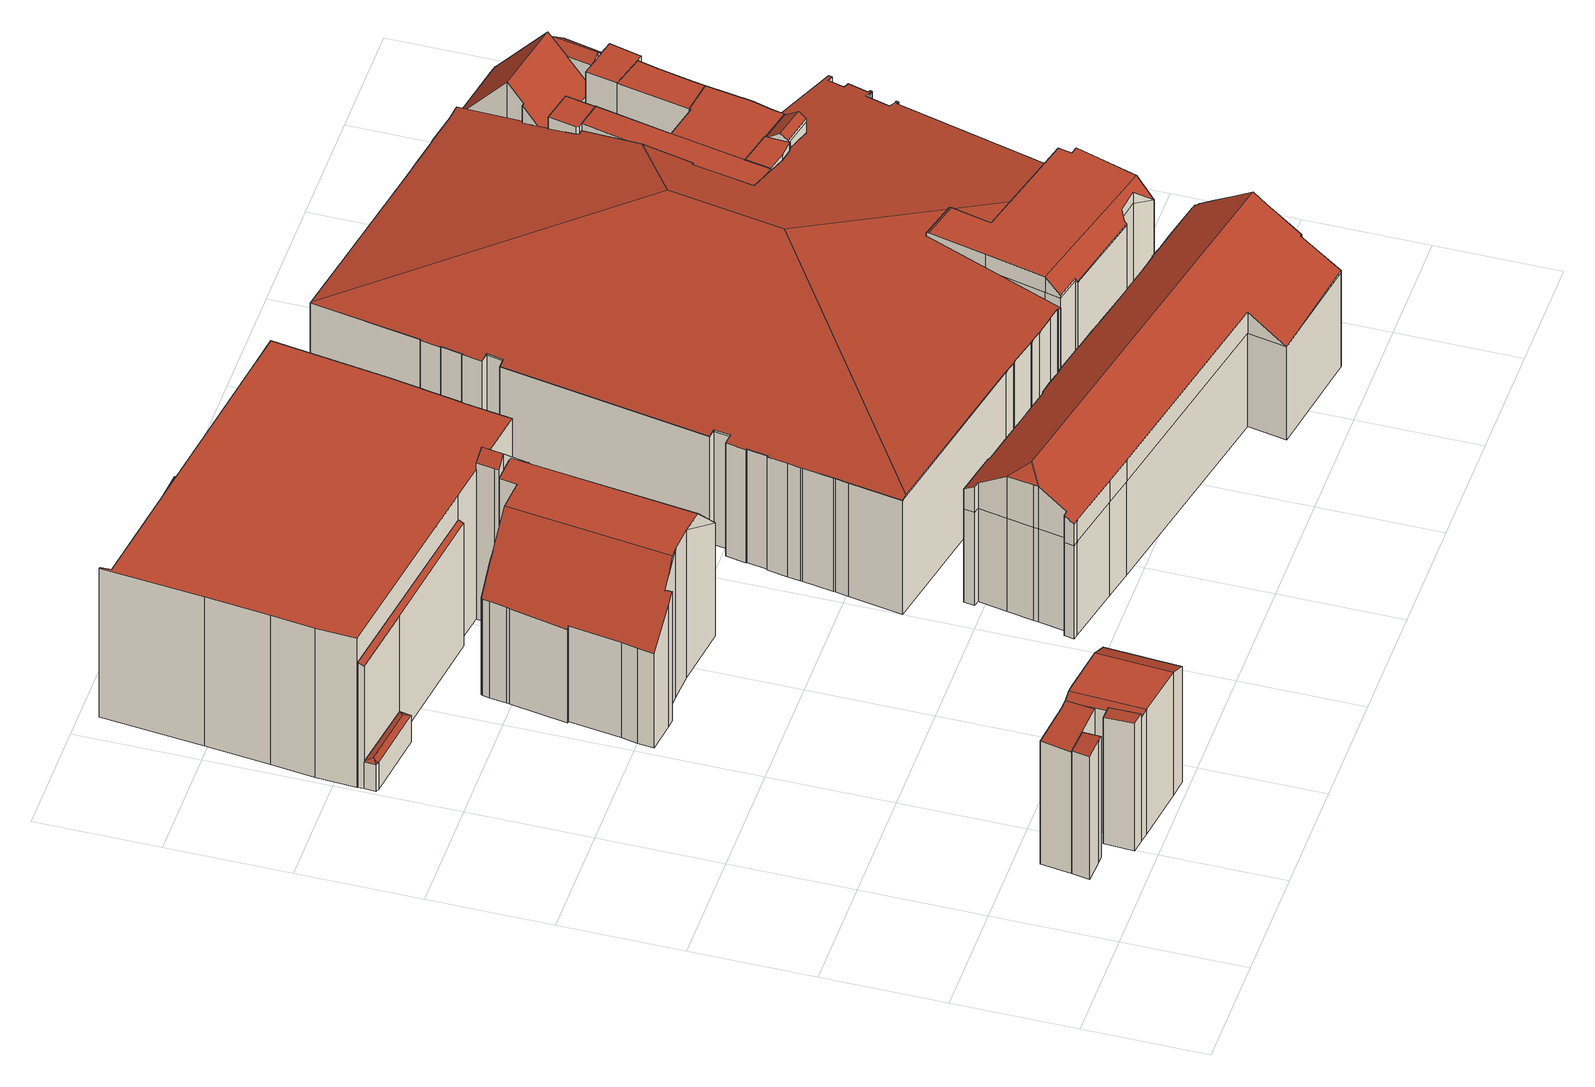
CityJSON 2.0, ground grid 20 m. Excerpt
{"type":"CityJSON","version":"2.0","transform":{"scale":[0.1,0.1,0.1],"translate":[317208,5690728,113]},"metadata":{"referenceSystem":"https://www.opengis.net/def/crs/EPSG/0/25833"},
"CityObjects":{
"building1":{"type":"Building","attributes":{"Gemeindeschluessel":14713000,"Geometrietyp2DReferenz":"3000","function":"31001_9998","roofType":"9999"},"children":["building1-1","building1-2","building1-3","building1-4"]},
"building1-1":{"type":"BuildingPart","attributes":{"Dachtyp_tdc":"tdcPolyFlatRoof","Dachneigung":3.54,"QualitaetDacherkennung":78,"Geometrietyp2DReferenz":"3000","roofType":"2100","measuredHeight":24.98},"parents":["building1"],"geometry":[{"type":"MultiSurface","lod":"2","boundaries":[[[0,1,2,3,4]],[[1,5,6,2]],[[5,7,8,9,6]],[[5,1,0,7]],[[9,3,2,6]],[[4,8,7,0]],[[4,3,9,8]]],"semantics":{"surfaces":[{"type":"WallSurface"},{"type":"RoofSurface"},{"type":"GroundSurface"},{"type":"ClosureSurface"}],"values":[0,0,0,1,2,0,3]}}]},
"building1-2":{"type":"BuildingPart","attributes":{"Dachtyp_tdc":"tdcPolyFlatRoof","Dachneigung":4,"QualitaetDacherkennung":56,"Geometrietyp2DReferenz":"3000","roofType":"2100","measuredHeight":24.11},"parents":["building1"],"geometry":[{"type":"MultiSurface","lod":"2","boundaries":[[[10,11,12,13]],[[11,14,15,16,12]],[[17,18,19,20]],[[21,10,13,22]],[[21,18,17,23,14,11,10]],[[13,12,16,20,19,22]],[[23,15,14]],[[17,20,16,15,23]],[[22,19,18,21]]],"semantics":{"surfaces":[{"type":"WallSurface"},{"type":"RoofSurface"},{"type":"GroundSurface"},{"type":"ClosureSurface"}],"values":[0,0,0,0,1,2,0,3,3]}}]},
"building1-3":{"type":"BuildingPart","attributes":{"Dachtyp_tdc":"tdcCutGableRoof","Dachneigung":2.69,"QualitaetDacherkennung":62,"Geometrietyp2DReferenz":"3000","roofType":"9999","measuredHeight":24.36},"parents":["building1"],"geometry":[{"type":"MultiSurface","lod":"2","boundaries":[[[24,25,26,27]],[[25,28,29,26]],[[28,30,31,29]],[[30,4,3,31]],[[8,32,17,20,9]],[[15,33,34,16]],[[33,35,36,34]],[[35,37,38,36]],[[37,24,27,38]],[[28,25,24,37]],[[33,15,23,32,8,4,30]],[[37,35,33,30,28]],[[27,26,29,31,3,9,20,16,34,36,38]],[[8,9,3,4]],[[23,17,32]],[[15,16,20,17,23]]],"semantics":{"surfaces":[{"type":"WallSurface"},{"type":"RoofSurface"},{"type":"GroundSurface"},{"type":"ClosureSurface"}],"values":[0,0,0,0,0,0,0,0,0,1,1,1,2,3,0,3]}}]},
"building1-4":{"type":"BuildingPart","attributes":{"Dachtyp_tdc":"tdcPolyFlatRoof","Dachneigung":3.31,"QualitaetDacherkennung":68,"Geometrietyp2DReferenz":"3000","roofType":"2100","measuredHeight":24.07},"parents":["building1"],"geometry":[{"type":"MultiSurface","lod":"2","boundaries":[[[39,40,41,42]],[[40,43,44,41]],[[43,45,21,22,44]],[[39,42,19,18]],[[18,45,43,40,39]],[[42,41,44,22,19]],[[18,21,45]],[[18,19,22,21]]],"semantics":{"surfaces":[{"type":"WallSurface"},{"type":"RoofSurface"},{"type":"GroundSurface"},{"type":"ClosureSurface"}],"values":[0,0,0,0,1,2,0,3]}}]},
"building2":{"type":"Building","attributes":{"Dachtyp_tdc":"tdcFreeFormRoof","Gemeindeschluessel":14713000,"Dachneigung":46.33,"QualitaetDacherkennung":26,"Geometrietyp2DReferenz":"3000","function":"31001_9998","roofType":"5000","measuredHeight":28.89},"geometry":[{"type":"MultiSurface","lod":"2","boundaries":[[[46,47,48,49]],[[47,50,51,48]],[[50,52,53,51]],[[52,54,55,53]],[[54,56,57,55]],[[56,58,59,57]],[[58,60,61,59]],[[60,62,63,61]],[[62,64,65,63]],[[64,66,67,65]],[[66,68,69,67]],[[68,70,71,69]],[[70,72,73,71]],[[72,74,75,73]],[[74,76,77,75]],[[76,78,79,77]],[[78,80,81,79]],[[80,82,83,81]],[[82,84,85,83]],[[84,86,87,85]],[[86,88,89,87]],[[88,90,91,89]],[[90,92,93,91]],[[92,94,95,93]],[[94,46,49,95]],[[90,88,86,96,97,64,62,60,58,56,54,52,50,47,46,94,92]],[[72,70,98,99,80,78,76,74]],[[99,98,68,66,97,96,84,82]],[[70,68,98]],[[86,84,96]],[[66,64,97]],[[82,80,99]],[[49,48,51,53,55,57,59,61,63,65,67,69,71,73,75,77,79,81,83,85,87,89,91,93,95]]],"semantics":{"surfaces":[{"type":"WallSurface"},{"type":"RoofSurface"},{"type":"GroundSurface"}],"values":[0,0,0,0,0,0,0,0,0,0,0,0,0,0,0,0,0,0,0,0,0,0,0,0,0,1,1,1,0,0,0,0,2]}}]},
"building3":{"type":"Building","attributes":{"name":"Zeitgeschichtliches Forum Leipzig","Gemeindeschluessel":14713000,"Geometrietyp2DReferenz":"3000","function":"31001_3034","roofType":"9999"},"children":["building3-1","building3-2","building3-3","building3-4","building3-5","building3-6"]},
"building3-1":{"type":"BuildingPart","attributes":{"Dachtyp_tdc":"tdcFreeFormRoof","Dachneigung":16.28,"QualitaetDacherkennung":23,"Geometrietyp2DReferenz":"3000","roofType":"5000","measuredHeight":5.46},"parents":["building3"],"geometry":[{"type":"MultiSurface","lod":"2","boundaries":[[[100,101,102,103]],[[104,105,106,107,108,109]],[[110,111,105,104]],[[111,112,106,105]],[[112,101,107,106]],[[100,113,109,108]],[[113,110,104,109]],[[101,112,111,114,102]],[[111,110,114]],[[110,113,103,102,114]],[[113,100,103]],[[107,101,100,108]]],"semantics":{"surfaces":[{"type":"RoofSurface"},{"type":"GroundSurface"},{"type":"WallSurface"},{"type":"ClosureSurface"}],"values":[0,1,2,2,2,2,2,0,0,0,0,3]}}]},
"building3-2":{"type":"BuildingPart","attributes":{"Dachtyp_tdc":"tdcPolyFlatRoof","Dachneigung":0,"QualitaetDacherkennung":57,"Geometrietyp2DReferenz":"3000","roofType":"1000","measuredHeight":20.28},"parents":["building3"],"geometry":[{"type":"MultiSurface","lod":"2","boundaries":[[[115,116,117,118]],[[116,119,120,117]],[[119,121,122,120]],[[121,123,124,122]],[[123,125,126,124]],[[123,121,119,116,115,127,125]],[[126,128,118,117,120,122,124]],[[128,126,125,127]],[[118,128,127,115]]],"semantics":{"surfaces":[{"type":"WallSurface"},{"type":"RoofSurface"},{"type":"GroundSurface"},{"type":"ClosureSurface"}],"values":[0,0,0,0,0,1,2,3,3]}}]},
"building3-3":{"type":"BuildingPart","attributes":{"Dachtyp_tdc":"tdcPolyFlatRoof","Dachneigung":0,"QualitaetDacherkennung":2,"Geometrietyp2DReferenz":"3000","roofType":"1000","measuredHeight":29.07},"parents":["building3"],"geometry":[{"type":"MultiSurface","lod":"2","boundaries":[[[129,126,125]],[[129,130,131,126]],[[130,132,133,131]],[[132,134,135,133]],[[134,136,137,135]],[[136,138,139,137]],[[138,140,141,142,139]],[[143,144,145,146,147]],[[148,149,150,151,152]],[[149,153,154,150]],[[153,155,156,154]],[[155,157,158,156]],[[157,159,160,158]],[[159,161,162,160]],[[161,163,164,162]],[[163,165,164]],[[163,161,159,157,155,153,149,148,144,143,166,167,140,138,136,134,132,130,129,168]],[[128,126,131,133,135,137,139,142,169,147,146,151,150,154,156,158,160,162,164]],[[125,127,170,168,129]],[[125,126,128,127]],[[167,141,140]],[[147,169,166,143]],[[169,142,141,167,166]],[[152,145,144,148]],[[152,151,146,145]],[[170,165,163,168]],[[170,127,128,164,165]]],"semantics":{"surfaces":[{"type":"WallSurface"},{"type":"RoofSurface"},{"type":"GroundSurface"},{"type":"ClosureSurface"}],"values":[0,0,0,0,0,0,0,0,0,0,0,0,0,0,0,0,1,2,0,3,0,3,3,0,3,0,3]}}]},
"building3-4":{"type":"BuildingPart","attributes":{"Dachtyp_tdc":"tdcPolyFlatRoof","Dachneigung":26.37,"QualitaetDacherkennung":15,"Geometrietyp2DReferenz":"3000","roofType":"2100","measuredHeight":24.35},"parents":["building3"],"geometry":[{"type":"MultiSurface","lod":"2","boundaries":[[[145,171,172,146]],[[171,173,100,108,172]],[[174,152,151,106,112]],[[152,174,173,171,145]],[[146,172,108,107,106,151]],[[112,101,100,173,174]],[[112,106,107,101]],[[107,108,100,101]],[[145,146,151,152]]],"semantics":{"surfaces":[{"type":"WallSurface"},{"type":"RoofSurface"},{"type":"GroundSurface"},{"type":"ClosureSurface"}],"values":[0,0,0,1,2,0,3,3,3]}}]},
"building3-5":{"type":"BuildingPart","attributes":{"Dachtyp_tdc":"tdcFreeFormRoof","Dachneigung":67.77,"QualitaetDacherkennung":15,"Geometrietyp2DReferenz":"3000","roofType":"5000","measuredHeight":26.74},"parents":["building3"],"geometry":[{"type":"MultiSurface","lod":"2","boundaries":[[[165,175,176,164]],[[175,177,178,176]],[[177,179,180,178]],[[179,181,182,180]],[[181,183,184,182]],[[183,185,186,184]],[[185,187,188,186]],[[187,189,115,118,188]],[[190,170,189]],[[191,190,189,187]],[[192,191,187,185]],[[193,192,185,183]],[[194,193,183,181]],[[195,194,181,179]],[[196,195,179,177]],[[197,196,177,175]],[[197,175,165]],[[190,191,192,193,194,195,196,197,165,170]],[[164,176,178,180,182,184,186,188,118,128]],[[127,115,189,170]],[[127,128,118,115]],[[164,128,127,170,165]]],"semantics":{"surfaces":[{"type":"WallSurface"},{"type":"RoofSurface"},{"type":"GroundSurface"},{"type":"ClosureSurface"}],"values":[0,0,0,0,0,0,0,0,1,1,1,1,1,1,1,1,0,1,2,0,3,3]}}]},
"building3-6":{"type":"BuildingPart","attributes":{"Dachtyp_tdc":"tdcFreeFormRoof","Dachneigung":45.19,"QualitaetDacherkennung":49,"Geometrietyp2DReferenz":"3000","roofType":"5000","measuredHeight":31.98},"parents":["building3"],"geometry":[{"type":"MultiSurface","lod":"2","boundaries":[[[141,198,199,142]],[[198,200,199]],[[200,201,202,199]],[[201,203,71,202]],[[203,204,205,71]],[[204,206,69,205]],[[206,207,208,69]],[[207,209,143,147,208]],[[204,203,201,200,198,141,167,210]],[[210,209,207,206,204]],[[147,169,142,199,202,71,205,69,208]],[[166,143,209,210]],[[169,147,143,166]],[[167,166,210]],[[169,166,167,141,142]]],"semantics":{"surfaces":[{"type":"WallSurface"},{"type":"RoofSurface"},{"type":"GroundSurface"},{"type":"ClosureSurface"}],"values":[0,0,0,0,0,0,0,0,1,1,2,0,3,0,3]}}]},
"building4":{"type":"Building","attributes":{"name":"Städtisches Kaufhaus","Dachtyp_tdc":"tdcFreeFormRoof","Gemeindeschluessel":14713000,"Dachneigung":33.23,"QualitaetDacherkennung":46,"Geometrietyp2DReferenz":"3000","function":"31001_2052","roofType":"5000","measuredHeight":28.12},"geometry":[{"type":"MultiSurface","lod":"2","boundaries":[[[211,212,213,214]],[[214,213,215,216]],[[216,215,217,218]],[[218,217,219,220]],[[220,219,221,222]],[[222,221,223,224]],[[224,223,225,226]],[[226,225,227,228]],[[228,227,229,230]],[[230,229,231,232]],[[233,234,235,236]],[[234,237,238,235]],[[237,239,240,238]],[[239,241,242,240]],[[241,243,244,242]],[[243,245,246,244]],[[245,247,248,246]],[[247,249,250,248]],[[249,251,252,250]],[[251,253,254,252]],[[253,255,256,254]],[[255,257,258,256]],[[257,259,260,258]],[[259,261,262,260]],[[261,263,264,262]],[[263,265,266,264]],[[265,267,268,266]],[[267,269,270,268]],[[269,271,272,270]],[[271,273,274,272]],[[273,275,276,274]],[[275,277,278,276]],[[277,279,280,278]],[[279,211,281,280]],[[211,214,282,281]],[[214,216,283,282]],[[216,218,284,283]],[[218,220,285,284]],[[220,222,286,285]],[[222,224,287,286]],[[224,226,288,287]],[[226,228,289,288]],[[228,230,290,289]],[[230,232,291,290]],[[232,292,293,291]],[[292,294,295,293]],[[294,296,297,295]],[[296,298,299,297]],[[298,300,301,299]],[[300,302,303,301]],[[302,304,305,303]],[[304,306,307,305]],[[306,308,309,307]],[[308,310,311,309]],[[310,312,313,311]],[[312,314,315,313]],[[314,316,317,315]],[[316,318,319,317]],[[318,320,321,319]],[[320,322,323,321]],[[322,324,325,323]],[[324,326,327,325]],[[326,328,329,327]],[[328,330,331,329]],[[330,332,333,331]],[[332,334,335,333]],[[334,336,337,335]],[[336,338,339,337]],[[338,340,341,339]],[[340,342,343,341]],[[342,344,345,343]],[[344,346,347,345]],[[346,348,349,347]],[[348,233,236,349]],[[350,351,352,353]],[[354,355,304,356,357,358,359,360,361,353,352,362,363,364,365,366]],[[367,231,229,227,225,223,221,219,217,215,213,212,368,369,370,371,372,373,374,375,376,377,378,379,380,381,382,383,384,385,386,387,388,389,390,391,392,393,394,395,396,397,398,399,400,401,402,403,350,353,361]],[[328,402,401,330]],[[326,403,402,328]],[[330,401,400,332]],[[332,400,399,334]],[[334,399,398,336]],[[336,398,397,338]],[[338,397,396,340]],[[340,396,395,342]],[[342,395,394,344]],[[344,394,393,346]],[[346,393,392,348]],[[348,392,391,233]],[[233,391,390,234]],[[234,390,389,237]],[[237,389,388,239]],[[239,388,387,241]],[[241,387,386,243]],[[243,386,385,245]],[[245,385,384,247]],[[247,384,383,249]],[[249,383,382,251]],[[251,382,381,253]],[[253,381,380,255]],[[255,380,379,257]],[[257,379,378,259]],[[259,378,377,261]],[[261,377,376,263]],[[263,376,375,265]],[[265,375,374,267]],[[267,374,373,269]],[[269,373,372,271]],[[271,372,371,273]],[[273,371,370,275]],[[275,370,369,277]],[[277,369,368,279]],[[279,368,212,211]],[[232,231,367,292]],[[292,367,361,360,294]],[[310,366,365,312]],[[308,354,366,310]],[[312,365,364,314]],[[314,364,363,316]],[[316,363,362,318]],[[318,362,352,320]],[[294,360,359,296]],[[296,359,358,298]],[[300,357,356,302]],[[298,358,357,300]],[[302,356,304]],[[306,355,354,308]],[[304,355,306]],[[320,352,351,322]],[[322,351,350,324]],[[324,350,403,326]],[[256,258,260,262,264,266,268,270,272,274,276,278,280,281,282,283,284,285,286,287,288,289,290,291,293,295,297,299,301,303,305,307,309,311,313,315,317,319,321,323,325,327,329,331,333,335,337,339,341,343,345,347,349,236,235,238,240,242,244,246,248,250,252,254]]],"semantics":{"surfaces":[{"type":"WallSurface"},{"type":"RoofSurface"},{"type":"GroundSurface"}],"values":[0,0,0,0,0,0,0,0,0,0,0,0,0,0,0,0,0,0,0,0,0,0,0,0,0,0,0,0,0,0,0,0,0,0,0,0,0,0,0,0,0,0,0,0,0,0,0,0,0,0,0,0,0,0,0,0,0,0,0,0,0,0,0,0,0,0,0,0,0,0,0,0,0,0,1,1,1,0,0,0,0,0,0,0,0,0,0,0,0,0,0,0,0,0,0,0,0,0,0,0,0,0,0,0,0,0,0,0,0,0,0,0,0,0,0,0,0,0,0,0,0,0,0,0,0,0,0,0,0,0,0,2]}}]},
"building5":{"type":"Building","attributes":{"Dachtyp_tdc":"tdcFreeFormRoof","Gemeindeschluessel":14713000,"Dachneigung":10.45,"QualitaetDacherkennung":9,"Geometrietyp2DReferenz":"3000","function":"31001_2000","roofType":"5000","measuredHeight":29.26},"geometry":[{"type":"MultiSurface","lod":"2","boundaries":[[[404,405,406,407]],[[405,408,409,406]],[[408,410,411,409]],[[410,412,413,411]],[[412,414,415,413]],[[414,416,417,415]],[[416,418,419,417]],[[418,420,421,419]],[[420,422,423,421]],[[422,424,425,423]],[[424,426,427,425]],[[426,428,429,427]],[[428,430,431,429]],[[430,432,433,431]],[[432,434,435,433]],[[434,436,437,435]],[[436,438,439,437]],[[438,440,441,439]],[[440,442,443,441]],[[442,444,445,443]],[[444,446,447,445]],[[446,448,449,447]],[[448,450,451,449]],[[450,452,453,451]],[[452,454,455,453]],[[454,456,457,455]],[[456,458,459,457]],[[458,460,461,459]],[[460,462,463,461]],[[462,464,465,463]],[[464,466,467,465]],[[466,468,469,467]],[[468,470,471,469]],[[470,472,473,471]],[[472,474,475,473]],[[474,476,477,475]],[[476,478,479,477]],[[478,480,481,479]],[[480,482,483,481]],[[482,484,485,483]],[[484,486,487,485]],[[486,488,489,487]],[[488,490,491,489]],[[490,492,493,491]],[[492,494,495,493]],[[494,496,497,495]],[[496,498,499,497]],[[498,500,501,499]],[[500,502,503,501]],[[502,504,505,503]],[[504,506,507,505]],[[506,508,509,507]],[[508,510,511,509]],[[510,512,513,511]],[[512,514,515,513]],[[514,516,517,515]],[[516,518,519,517]],[[518,520,521,519]],[[520,522,523,521]],[[522,524,525,523]],[[524,526,527,525]],[[526,528,529,527]],[[528,530,531,529]],[[530,532,533,531]],[[534,535,536,537,538,539,540,541,542,543,544,545,546,547,548,442,440]],[[530,528,549,550,551,552,553,554,555,556,557,558,559,560,561,562,563]],[[564,565,566,567,568,569,570,571,572,573,574,575,576,577,578,579,580,581,582,583,584,558,557,538,537,585,586,587,588,589,590]],[[556,512,591,508,506,592,593,500,498,594,595,596,597,598,599,484,482,600,601,476,474,472,470,602,603,604,605,539,538,557]],[[460,540,539,605,462]],[[462,605,604,464]],[[464,604,603,466]],[[466,603,602,468]],[[468,602,470]],[[476,601,478]],[[478,601,600,480]],[[480,600,482]],[[484,599,486]],[[486,599,598,488]],[[488,598,597,490]],[[494,595,594,496]],[[492,596,595,494]],[[496,594,498]],[[500,593,502]],[[502,593,592,504]],[[504,592,506]],[[508,591,510]],[[510,591,512]],[[512,556,555,514]],[[422,590,589,424]],[[420,564,590,422]],[[424,589,588,426]],[[426,588,587,428]],[[428,587,586,430]],[[430,586,585,432]],[[432,585,537,536,434]],[[606,584,583,607]],[[608,559,558,584,606]],[[607,583,582,609]],[[609,582,581,610]],[[610,581,580,611]],[[611,580,579,612]],[[612,579,578,613]],[[613,578,577,614]],[[614,577,576,615]],[[615,576,575,616]],[[616,575,574,617]],[[617,574,573]],[[404,572,571,405]],[[573,572,404]],[[405,571,570,408]],[[408,570,569,410]],[[410,569,568,412]],[[412,568,567,414]],[[414,567,566,416]],[[416,566,565,418]],[[418,565,564,420]],[[532,563,562,618]],[[530,563,532]],[[618,562,561,619]],[[619,561,560,620]],[[620,560,559,608]],[[514,555,554,516]],[[516,554,553,518]],[[518,553,552,520]],[[520,552,551,522]],[[522,551,550,524]],[[524,550,549,526]],[[526,549,528]],[[442,548,444]],[[444,548,547,446]],[[446,547,546,448]],[[448,546,545,450]],[[450,545,544,452]],[[452,544,543,454]],[[454,543,542,456]],[[458,541,540,460]],[[456,542,541,458]],[[434,536,535,436]],[[436,535,534,438]],[[490,597,596,492]],[[438,534,440]],[[533,621,622,623,624,625,626,627,628,629,630,631,632,633,634,635,636,407,406,409,411,413,415,417,419,421,423,425,427,429,431,433,435,437,439,441,443,445,447,449,451,453,455,457,459,461,463,465,467,469,471,473,475,477,479,481,483,485,487,489,491,493,495,497,499,501,503,505,507,509,511,513,515,517,519,521,523,525,527,529,531]],[[532,618,621,533]],[[618,619,622,621]],[[619,620,623,622]],[[620,608,624,623]],[[608,606,625,624]],[[606,607,626,625]],[[607,609,627,626]],[[609,610,628,627]],[[610,611,629,628]],[[611,612,630,629]],[[612,613,631,630]],[[613,614,632,631]],[[614,615,633,632]],[[615,616,634,633]],[[616,617,635,634]],[[617,573,636,635]],[[573,404,407,636]]],"semantics":{"surfaces":[{"type":"WallSurface"},{"type":"RoofSurface"},{"type":"GroundSurface"}],"values":[0,0,0,0,0,0,0,0,0,0,0,0,0,0,0,0,0,0,0,0,0,0,0,0,0,0,0,0,0,0,0,0,0,0,0,0,0,0,0,0,0,0,0,0,0,0,0,0,0,0,0,0,0,0,0,0,0,0,0,0,0,0,0,0,1,1,1,1,0,0,0,0,0,0,0,0,0,0,0,0,0,0,0,0,0,0,0,0,0,0,0,0,0,0,0,0,0,0,0,0,0,0,0,0,0,0,0,0,0,0,0,0,0,0,0,0,0,0,0,0,0,0,0,0,0,0,0,0,0,0,0,0,0,0,0,0,0,0,0,0,0,2,0,0,0,0,0,0,0,0,0,0,0,0,0,0,0,0,0]}}]},
"building6":{"type":"Building","attributes":{"Dachtyp_tdc":"tdcFreeFormRoof","Gemeindeschluessel":14713000,"Dachneigung":0.409,"QualitaetDacherkennung":47,"Geometrietyp2DReferenz":"3000","function":"31001_2000","roofType":"5000","measuredHeight":25.34},"geometry":[{"type":"MultiSurface","lod":"2","boundaries":[[[637,638,639,640]],[[638,641,642,639]],[[641,643,644,642]],[[643,645,646,644]],[[645,647,648,646]],[[647,649,650,648]],[[649,651,652,650]],[[651,653,654,652]],[[653,655,656,654]],[[655,657,658,656]],[[657,659,660,658]],[[659,661,662,660]],[[661,663,664,662]],[[663,665,666,664]],[[665,667,668,666]],[[667,637,640,668]],[[669,670,671,672]],[[673,674,675,643,676,677,678,679,680,681]],[[682,683,672,671,684,677,676,685,686]],[[637,682,686,638]],[[638,686,685,641]],[[641,685,676,643]],[[659,677,684,661]],[[661,684,671,670,663]],[[667,683,682,637]],[[665,669,672,683,667]],[[649,673,681,651]],[[651,681,680,653]],[[653,680,679,655]],[[655,679,678,657]],[[657,678,677,659]],[[645,675,674,647]],[[643,675,645]],[[647,674,673,649]],[[663,670,669,665]],[[640,639,642,644,646,648,650,652,654,656,658,660,662,664,666,668]]],"semantics":{"surfaces":[{"type":"WallSurface"},{"type":"RoofSurface"},{"type":"GroundSurface"}],"values":[0,0,0,0,0,0,0,0,0,0,0,0,0,0,0,0,1,1,1,0,0,0,0,0,0,0,0,0,0,0,0,0,0,0,0,2]}}]},
"building7":{"type":"Building","attributes":{"Dachtyp_tdc":"tdcPolyFlatRoof","Gemeindeschluessel":14713000,"Dachneigung":0,"QualitaetDacherkennung":61,"Geometrietyp2DReferenz":"3000","function":"31001_9998","roofType":"1000","measuredHeight":26.31},"geometry":[{"type":"MultiSurface","lod":"2","boundaries":[[[687,688,689,690]],[[688,691,692,689]],[[691,693,694,692]],[[693,695,696,694]],[[695,697,698,696]],[[697,699,700,698]],[[699,687,690,700]],[[699,697,695,693,691,688,687]],[[690,689,692,694,696,698,700]]],"semantics":{"surfaces":[{"type":"WallSurface"},{"type":"RoofSurface"},{"type":"GroundSurface"}],"values":[0,0,0,0,0,0,0,1,2]}}]},
"building8":{"type":"Building","attributes":{"Gemeindeschluessel":14713000,"Geometrietyp2DReferenz":"3000","function":"31001_9998","roofType":"9999"},"children":["building8-1","building8-2","building8-3","building8-4","building8-5","building8-6","building8-7","building8-8"]},
"building8-1":{"type":"BuildingPart","attributes":{"Dachtyp_tdc":"tdcPolyFlatRoof","Dachneigung":0,"QualitaetDacherkennung":71,"Geometrietyp2DReferenz":"3000","roofType":"1000","measuredHeight":26.9},"parents":["building8"],"geometry":[{"type":"MultiSurface","lod":"2","boundaries":[[[701,702,703,704]],[[702,705,706,703]],[[705,707,708,709,706]],[[710,711,712,713,714]],[[710,707,705,702,701,711]],[[712,704,703,706,709,713]],[[704,712,711,701]],[[714,708,707,710]],[[714,713,709,708]]],"semantics":{"surfaces":[{"type":"WallSurface"},{"type":"RoofSurface"},{"type":"GroundSurface"},{"type":"ClosureSurface"}],"values":[0,0,0,0,1,2,3,0,3]}}]},
"building8-2":{"type":"BuildingPart","attributes":{"Dachtyp_tdc":"tdcPolyFlatRoof","Dachneigung":0,"QualitaetDacherkennung":78,"Geometrietyp2DReferenz":"3000","roofType":"1000","measuredHeight":26.87},"parents":["building8"],"geometry":[{"type":"MultiSurface","lod":"2","boundaries":[[[715,716,717,718]],[[719,720,721,722]],[[720,723,724,721]],[[723,725,726,724]],[[725,723,720,719,716,715]],[[718,717,722,721,724,726]],[[722,717,716,719]],[[718,726,725,715]]],"semantics":{"surfaces":[{"type":"WallSurface"},{"type":"RoofSurface"},{"type":"GroundSurface"},{"type":"ClosureSurface"}],"values":[0,0,0,0,1,2,3,3]}}]},
"building8-3":{"type":"BuildingPart","attributes":{"Dachtyp_tdc":"tdcGableRoof","Dachneigung":42.11,"QualitaetDacherkennung":16,"Geometrietyp2DReferenz":"3000","roofType":"3100","measuredHeight":27.75},"parents":["building8"],"geometry":[{"type":"MultiSurface","lod":"2","boundaries":[[[727,728,729,730]],[[728,731,732,729]],[[731,733,734,732]],[[735,727,730,736]],[[737,738,733,731,728,727]],[[727,735,739,740,741,737]],[[730,729,732,734,742,743,736]],[[744,738,737]],[[742,734,733,738,744]],[[741,744,737]],[[740,745,743,742,744,741]],[[739,745,740]],[[735,736,743,745,739]]],"semantics":{"surfaces":[{"type":"WallSurface"},{"type":"RoofSurface"},{"type":"GroundSurface"},{"type":"ClosureSurface"}],"values":[0,0,0,0,1,1,2,0,3,0,3,0,3]}}]},
"building8-4":{"type":"BuildingPart","attributes":{"Dachtyp_tdc":"tdcGableRoof","Dachneigung":35.58,"QualitaetDacherkennung":24,"Geometrietyp2DReferenz":"3000","roofType":"3100","measuredHeight":28.35},"parents":["building8"],"geometry":[{"type":"MultiSurface","lod":"2","boundaries":[[[746,747,748,749]],[[750,751,752,753]],[[751,746,749,752]],[[754,755,756,757]],[[747,756,755,750]],[[746,757,756,747]],[[751,754,757,746]],[[750,755,754,751]],[[749,748,753,752]],[[753,748,747,750]]],"semantics":{"surfaces":[{"type":"WallSurface"},{"type":"RoofSurface"},{"type":"GroundSurface"},{"type":"ClosureSurface"}],"values":[0,0,0,1,1,0,0,0,2,3]}}]},
"building8-5":{"type":"BuildingPart","attributes":{"Dachtyp_tdc":"tdcPolyFlatRoof","Dachneigung":0,"QualitaetDacherkennung":66,"Geometrietyp2DReferenz":"3000","roofType":"1000","measuredHeight":26.98},"parents":["building8"],"geometry":[{"type":"MultiSurface","lod":"2","boundaries":[[[758,759,760,761,717,716]],[[762,763,764,734,733]],[[763,765,766,764]],[[765,767,719,722,766]],[[765,763,762,738,744,741,759,758,767]],[[722,717,761,743,742,734,764,766]],[[716,719,767,758]],[[716,717,722,719]],[[745,760,759,741,740]],[[733,738,762]],[[734,742,744,738,733]],[[742,743,745,740,741,744]],[[745,743,761,760]]],"semantics":{"surfaces":[{"type":"WallSurface"},{"type":"RoofSurface"},{"type":"GroundSurface"},{"type":"ClosureSurface"}],"values":[0,0,0,0,1,2,0,3,0,0,3,3,3]}}]},
"building8-6":{"type":"BuildingPart","attributes":{"Dachtyp_tdc":"tdcGableRoof","Dachneigung":50.12,"QualitaetDacherkennung":36,"Geometrietyp2DReferenz":"3000","roofType":"3100","measuredHeight":30.18},"parents":["building8"],"geometry":[{"type":"MultiSurface","lod":"2","boundaries":[[[760,714,713,761]],[[708,768,769,709]],[[768,770,771,769]],[[770,772,773,771]],[[772,774,775,773]],[[774,776,777,775]],[[776,778,779,777]],[[778,780,781,779]],[[780,782,783,781]],[[782,784,736,783]],[[784,735,736]],[[784,782,780,778,776,774,772]],[[772,770,768,708,714,760,745,739,784]],[[761,713,709,769,771,773,775,777,779,781,783,736,743]],[[709,713,714,708]],[[739,735,784]],[[745,743,736,735,739]],[[743,745,760,761]]],"semantics":{"surfaces":[{"type":"WallSurface"},{"type":"RoofSurface"},{"type":"GroundSurface"},{"type":"ClosureSurface"}],"values":[0,0,0,0,0,0,0,0,0,0,0,1,1,2,3,0,3,3]}}]},
"building8-7":{"type":"BuildingPart","attributes":{"Dachtyp_tdc":"tdcPolyFlatRoof","Dachneigung":0,"QualitaetDacherkennung":69,"Geometrietyp2DReferenz":"3000","roofType":"1000","measuredHeight":26.93},"parents":["building8"],"geometry":[{"type":"MultiSurface","lod":"2","boundaries":[[[785,786,726,725]],[[785,787,788,786]],[[787,789,750,753,788]],[[790,791,792,748,747]],[[793,794,795,796]],[[794,715,718,795]],[[715,794,793,791,790,789,787,785,725]],[[726,786,788,753,748,792,796,795,718]],[[747,750,789,790]],[[747,748,753,750]],[[796,792,791,793]],[[725,726,718,715]]],"semantics":{"surfaces":[{"type":"WallSurface"},{"type":"RoofSurface"},{"type":"GroundSurface"},{"type":"ClosureSurface"}],"values":[0,0,0,0,0,0,1,2,0,3,3,3]}}]},
"building8-8":{"type":"BuildingPart","attributes":{"Dachtyp_tdc":"tdcPolyFlatRoof","Dachneigung":0,"QualitaetDacherkennung":61,"Geometrietyp2DReferenz":"3000","roofType":"1000","measuredHeight":27.04},"parents":["building8"],"geometry":[{"type":"MultiSurface","lod":"2","boundaries":[[[797,792,791]],[[797,798,799,792]],[[798,800,801,799]],[[800,802,803,801]],[[802,804,805,803]],[[804,806,701,704,805]],[[807,808,796,712,711]],[[808,793,796]],[[808,807,806,804,802,800,798,797]],[[792,799,801,803,805,704,712,796]],[[711,701,806,807]],[[711,712,704,701]],[[791,793,808,797]],[[791,792,796,793]]],"semantics":{"surfaces":[{"type":"WallSurface"},{"type":"RoofSurface"},{"type":"GroundSurface"},{"type":"ClosureSurface"}],"values":[0,0,0,0,0,0,0,0,1,2,0,3,0,3]}}]}
},
"vertices":[
[202,27,269],[179,30,269],[179,30,20],[202,27,20],[202,27,259],[182,79,266],[182,79,20],[205,78,266],[205,78,259],[205,78,20],
[112,154,261],[193,145,260],[193,145,20],[112,154,20],[208,145,260],[208,145,259],[208,145,20],[206,99,257],[152,102,257],[152,102,20],[206,99,20],[105,104,257],[105,104,20],[207,121,259],
[353,130,245],[345,7,245],[345,7,20],[353,130,20],[314,11,259],[314,11,20],[220,24,263],[220,24,20],[206,99,259],[227,145,263],[227,145,20],[238,144,263],[238,144,20],[322,134,259],[322,134,20],
[151,73,257],[140,73,258],[140,73,20],[151,73,20],[100,75,260],[100,75,20],[105,104,260],
[224,827,187],[236,911,188],[236,911,1],[224,827,1],[232,911,183],[232,911,1],[248,1004,187],[248,1004,1],[249,1009,188],[249,1009,1],[253,1036,189],[253,1036,1],[255,1047,189],[255,1047,1],[256,1050,190],[256,1050,1],[296,1048,231],[296,1048,1],[302,1047,238],[302,1047,1],[403,1039,290],[403,1039,1],[408,1068,290],[408,1068,1],[531,1059,209],[531,1059,1],[530,1057,208],[530,1057,1],[532,1056,206],[532,1056,1],[481,761,220],[481,761,1],[479,761,222],[479,761,1],[478,759,222],[478,759,1],[378,773,290],[378,773,1],[333,776,290],[333,776,1],[282,777,253],[282,777,1],[281,766,254],[281,766,1],[267,767,239],[267,767,1],[216,774,185],[216,774,1],[219,800,186],[219,800,1],[317,776,290],[352,1043,290],[456,1065,290],[417,767,290],
[130,1137,53],[10,1155,53],[19,1143,56],[120,1129,56],[13,1134,1],[8,1136,1],[9,1155,1],[10,1155,1],[130,1137,1],[127,1118,1],[13,1134,53],[8,1136,53],[9,1155,53],[127,1118,53],[14,1140,55],
[399,1509,204],[401,1524,204],[401,1524,1],[399,1509,1],[405,1524,204],[405,1524,1],[405,1525,204],[405,1525,1],[556,1503,204],[556,1503,1],[552,1481,204],[552,1481,1],[398,1503,204],[398,1503,1],
[552,1481,292],[601,1474,292],[601,1474,1],[573,1288,292],[573,1288,1],[551,1168,292],[551,1168,1],[550,1165,292],[550,1165,1],[539,1096,292],[539,1096,1],[538,1087,292],[538,1087,216],[538,1087,1],[414,1105,292],[353,1114,292],[353,1114,245],[353,1114,1],[414,1105,1],[9,1165,292],[12,1230,292],[12,1230,1],[9,1165,1],[9,1165,245],[21,1301,292],[21,1301,1],[32,1405,292],[32,1405,1],[49,1571,292],[49,1571,1],[51,1570,292],[51,1570,1],[52,1553,292],[52,1553,1],[169,1536,292],[169,1536,1],[169,1536,236],[434,1102,292],[462,1098,292],[398,1503,292],[434,1102,1],[398,1503,236],
[352,1105,240],[352,1105,1],[130,1137,240],[9,1155,240],
[174,1553,236],[174,1553,1],[177,1553,236],[177,1553,1],[177,1556,236],[177,1556,1],[313,1543,236],[313,1543,1],[313,1541,236],[313,1541,1],[315,1541,236],[315,1541,1],[313,1522,236],[313,1522,1],[399,1509,236],[395,1507,243],[309,1519,244],[301,1530,267],[299,1530,267],[298,1531,269],[186,1544,262],[185,1543,258],[172,1544,257],
[533,1060,216],[533,1060,1],[533,1060,217],[532,1059,217],[532,1059,1],[531,1059,218],[428,1067,321],[428,1067,1],[408,1068,306],[409,1075,306],[409,1075,1],[414,1105,306],[434,1102,321],
[1207,310,200],[1207,310,237],[1228,305,237],[1228,305,200],[1259,299,237],[1259,299,200],[1327,285,236],[1327,285,200],[1326,284,237],[1326,284,200],[1328,283,238],[1328,283,200],[1332,282,238],[1332,282,200],[1332,278,240],[1332,278,200],[1332,276,242],[1332,276,200],[1333,275,242],[1333,275,200],[1329,254,256],[1329,254,200],[832,384,200],[871,376,200],[871,376,18],[832,384,18],[873,377,200],[873,377,18],[874,378,200],[874,378,18],[895,374,200],[895,374,18],[925,368,200],[925,368,18],[929,367,200],[929,367,18],[929,368,200],[929,368,18],[933,368,200],[933,368,18],[983,357,200],[983,357,18],[988,356,200],[988,356,18],[987,355,200],[987,355,18],[993,354,200],[993,354,18],[1025,347,200],[1025,347,18],[1043,343,200],[1043,343,18],[1042,342,200],[1042,342,18],[1044,342,200],[1044,342,18],[1085,333,200],[1085,333,18],[1117,326,200],[1117,326,18],[1134,323,200],[1134,323,18],[1167,316,200],[1167,316,18],[1203,309,200],[1203,309,18],[1205,309,200],[1205,309,18],[1207,308,200],[1207,308,18],[1207,310,18],[1228,305,18],[1259,299,18],[1327,285,18],[1326,284,18],[1328,283,18],[1332,282,18],[1332,278,18],[1332,276,18],[1333,275,18],[1329,254,18],[1323,222,200],[1323,222,18],[1313,167,200],[1313,167,18],[1307,135,200],[1307,135,18],[1303,111,200],[1303,111,18],[1300,112,200],[1300,112,18],[1290,47,200],[1290,47,18],[1112,77,200],[1112,77,18],[1124,140,200],[1124,140,18],[760,216,200],[760,216,18],[710,227,200],[710,227,18],[613,247,200],[613,247,18],[603,249,200],[603,249,18],[606,265,200],[606,265,18],[616,264,200],[616,264,18],[624,309,200],[624,309,18],[625,317,200],[625,317,18],[633,360,200],[633,360,18],[642,407,200],[642,407,18],[632,409,200],[632,409,18],[635,427,200],[635,427,18],[644,425,200],[644,425,18],[674,419,200],[674,419,18],[709,412,200],[709,412,18],[708,410,200],[708,410,18],[711,409,200],[711,409,18],[712,409,200],[712,409,18],[754,400,200],[754,400,18],[785,394,200],[785,394,18],[802,390,200],[802,390,18],[633,360,282],[625,317,283],[624,309,283],[654,329,300],[760,216,242],[1124,140,242],[1290,47,205],[1300,112,248],[1303,111,248],[1307,135,264],[1313,167,284],[1317,189,300],[616,264,253],[606,265,253],[603,249,242],[613,247,242],[710,227,242],[1323,222,277],[1207,308,237],[1205,309,238],[1203,309,238],[1167,316,238],[1134,323,238],[1117,326,238],[1085,333,238],[1044,342,238],[1042,342,238],[1043,343,237],[1025,347,237],[993,354,237],[987,355,237],[988,356,236],[983,357,236],[933,368,236],[929,368,237],[929,367,237],[925,368,237],[895,374,238],[874,378,238],[873,377,239],[871,376,239],[832,384,239],[802,390,239],[785,394,239],[754,400,240],[712,409,240],[711,409,240],[708,410,239],[709,412,238],[674,419,239],[644,425,239],[635,427,239],[632,409,250],[642,407,250],
[1466,876,222],[1456,879,222],[1456,879,1],[1466,876,1],[1448,852,222],[1448,852,1],[1459,849,222],[1459,849,1],[1449,816,222],[1449,816,1],[1454,814,222],[1454,814,1],[1453,811,222],[1453,811,1],[1448,812,222],[1448,812,1],[1437,816,222],[1437,816,1],[1425,776,222],[1425,776,1],[1437,772,222],[1437,772,1],[1442,771,222],[1442,771,1],[1441,767,222],[1441,767,1],[1436,769,222],[1436,769,1],[1360,499,222],[1360,499,1],[1174,546,222],[1174,546,1],[1191,615,222],[1191,615,1],[1128,631,222],[1128,631,1],[1076,411,222],[1076,411,1],[1071,412,222],[1071,412,1],[1071,414,222],[1071,414,1],[1047,419,222],[1047,419,1],[1047,418,222],[1047,418,1],[1014,424,222],[1014,424,1],[993,429,222],[993,429,1],[990,430,222],[990,430,1],[941,441,222],[941,441,1],[938,441,222],[938,441,1],[917,446,222],[917,446,1],[602,510,222],[602,510,1],[617,597,222],[617,597,1],[621,618,222],[621,618,1],[621,621,222],[621,621,1],[629,671,222],[629,671,1],[630,674,222],[630,674,1],[633,695,222],[633,695,1],[639,728,222],[639,728,1],[640,727,222],[640,727,1],[646,761,222],[646,761,1],[645,762,222],[645,762,1],[651,795,222],[651,795,1],[666,792,222],[666,792,1],[670,819,222],[670,819,1],[657,821,222],[657,821,1],[717,1159,222],[717,1159,1],[731,1158,222],[731,1158,1],[736,1185,222],[736,1185,1],[721,1187,222],[721,1187,1],[727,1220,222],[727,1220,1],[728,1219,222],[728,1219,1],[734,1254,222],[734,1254,1],[733,1254,222],[733,1254,1],[739,1287,222],[739,1287,1],[740,1287,222],[740,1287,1],[772,1465,222],[772,1465,1],[1089,1408,222],[1089,1408,1],[1110,1405,222],[1110,1405,1],[1113,1404,222],[1113,1404,1],[1162,1396,222],[1162,1396,1],[1165,1396,222],[1165,1396,1],[1187,1392,222],[1187,1392,1],[1220,1386,222],[1220,1386,1],[1242,1384,222],[1242,1384,1],[1247,1383,222],[1247,1383,1],[1223,1274,222],[1223,1274,1],[1128,631,262],[1191,615,262],[1174,546,249],[1258,525,248],[1049,824,294],[613,508,225],[917,446,224],[938,441,223],[941,441,223],[990,430,223],[993,429,223],[1014,424,223],[1047,418,223],[1047,419,223],[1071,414,223],[1220,1386,223],[1187,1392,223],[1165,1396,223],[1162,1396,223],[1113,1404,223],[1110,1405,223],[1089,1408,223],[774,1464,223],[1083,1012,294],[1186,1082,278],[1209,1181,260],[1202,1182,259],[1200,1187,259],[1219,1275,242],[1223,1274,242],[1437,816,226],[1448,812,224],[1453,811,223],[1454,814,223],[1449,816,224],[1459,849,223],[1448,852,225],[1456,879,224],[1466,876,223],[1469,882,222],[1319,925,250],[1308,868,250],[1255,880,259],[1255,877,259],[1251,877,260],[1225,879,265],[1192,887,271],[1143,898,280],[1143,899,280],[1163,999,279],[1166,998,279],[1360,499,229],[1436,769,224],[1441,767,223],[1442,771,223],[1437,772,224],[1425,776,227],[740,1287,223],[734,1254,223],[728,1219,223],[736,1185,225],[731,1158,225],[717,1159,223],[657,821,223],[670,819,225],[666,792,225],[646,761,223],[640,727,223],[621,621,223],[621,618,223],[617,597,223],[602,510,223],[1166,998,222],[1163,999,222],[1209,1181,222],[1143,899,222],[1143,898,222],[1192,887,222],[1225,879,222],[1251,877,222],[1255,877,222],[1255,880,222],[1308,868,222],[1319,925,222],[1219,1275,222],[1200,1187,222],[1202,1182,222],[1219,1275,1],[1200,1187,1],[1202,1182,1],[1209,1181,1],[1166,998,1],[1163,999,1],[1143,899,1],[1143,898,1],[1192,887,1],[1225,879,1],[1251,877,1],[1255,877,1],[1255,880,1],[1308,868,1],[1319,925,1],[1469,882,1],
[1360,499,240],[1355,477,240],[1355,477,18],[1360,499,18],[1368,474,240],[1368,474,18],[1323,342,240],[1323,342,18],[1307,369,240],[1307,369,18],[1269,375,240],[1269,375,18],[1258,368,240],[1258,368,18],[1257,364,240],[1257,364,18],[1117,396,240],[1117,396,18],[1118,401,240],[1118,401,18],[1076,411,240],[1076,411,18],[1082,436,240],[1082,436,18],[1105,534,240],[1105,534,18],[1128,631,240],[1128,631,18],[1191,615,240],[1191,615,18],[1174,546,240],[1174,546,18],[1191,615,268],[1128,631,268],[1127,627,270],[1190,611,270],[1258,368,248],[1269,375,258],[1307,369,262],[1334,372,271],[1082,436,271],[1076,411,246],[1118,401,246],[1117,396,242],[1257,364,244],[1360,499,270],[1174,546,270],[1105,534,270],[1368,474,270],[1355,477,270],
[1251,877,275],[1225,879,275],[1225,879,12],[1251,877,12],[1192,887,275],[1192,887,12],[1200,929,275],[1200,929,12],[1257,916,275],[1257,916,12],[1255,880,275],[1255,880,12],[1255,877,275],[1255,877,12],
[1209,1181,273],[1202,1182,273],[1202,1182,4],[1209,1181,4],[1200,1187,273],[1200,1187,4],[1209,1232,273],[1209,1232,227],[1209,1232,4],[1261,1221,273],[1251,1172,273],[1251,1172,4],[1261,1221,4],[1261,1221,226],
[1285,1040,273],[1309,1157,273],[1309,1157,4],[1285,1040,4],[1366,1142,273],[1358,1111,273],[1358,1111,4],[1366,1142,4],[1345,1053,273],[1345,1053,4],[1341,1032,273],[1341,1032,4],
[1372,1273,282],[1408,1268,249],[1408,1268,4],[1372,1273,4],[1396,1220,250],[1396,1220,4],[1389,1192,251],[1389,1192,4],[1353,1276,270],[1353,1276,4],[1356,1200,282],[1364,1198,274],[1347,1244,271],[1339,1203,271],[1343,1202,274],[1356,1200,4],[1339,1203,4],[1356,1200,274],[1339,1203,224],
[1255,880,271],[1257,916,271],[1257,916,4],[1255,880,4],[1315,903,271],[1308,868,271],[1308,868,4],[1315,903,4],[1308,868,278],[1310,880,288],[1255,892,288],[1255,880,278],
[1309,1157,274],[1319,1208,274],[1319,1208,225],[1319,1208,4],[1389,1192,274],[1377,1145,274],[1377,1145,4],[1376,1140,274],[1376,1140,4],[1366,1142,274],
[1219,1275,276],[1219,1275,4],[1223,1274,276],[1223,1274,4],[1229,1301,306],[1229,1301,4],[1247,1383,205],[1247,1383,4],[1271,1379,204],[1271,1379,4],[1357,1364,202],[1357,1364,4],[1370,1361,202],[1370,1361,4],[1369,1360,203],[1369,1360,4],[1353,1276,306],
[1328,956,273],[1328,956,4],[1319,925,273],[1319,925,4],[1315,903,273],[1257,916,273],[1200,929,273],[1200,929,4],[1225,1050,273],[1285,1037,273],[1285,1037,4],[1225,1050,4],
[1200,929,274],[1192,887,274],[1192,887,4],[1143,899,274],[1143,899,4],[1163,999,274],[1163,999,4],[1166,998,274],[1166,998,4],[1209,1181,274],[1251,1172,274],[1225,1050,274]
]}
